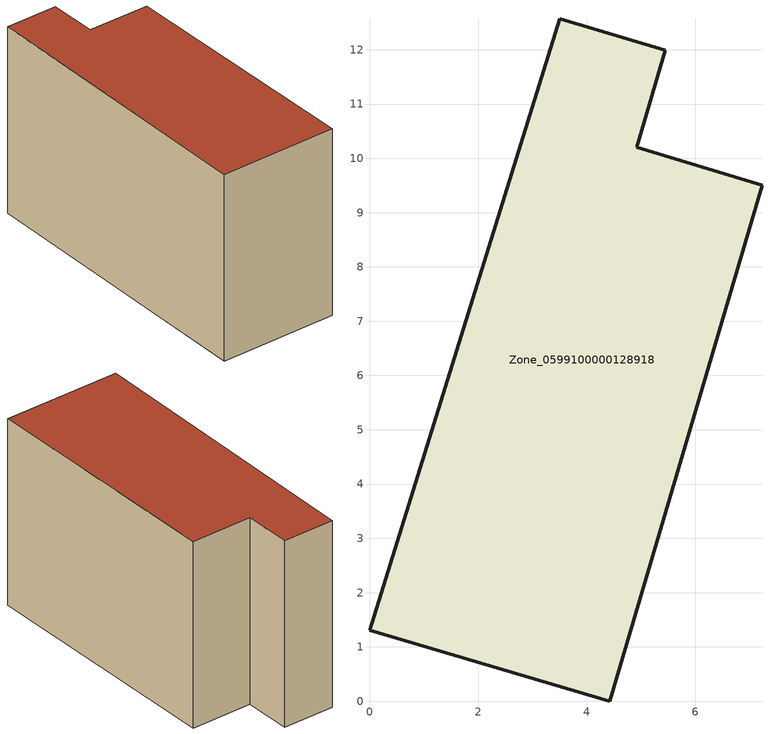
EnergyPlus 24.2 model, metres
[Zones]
Zone_0599100000128918
 floor ground (C_G): 0,1.31 3.5,12.57 5.45,11.99 4.92,10.2 7.23,9.5 4.43,0 z0
 wall outside (C_F): 3.5,12.57 0,1.31 4.43,0 7.23,9.5 4.92,10.2 5.45,11.99 3.5,12.57 z0:7.36
 roof outside (C_R): 0,1.31 4.43,0 7.23,9.5 4.92,10.2 5.45,11.99 3.5,12.57 z7.36
[BUILDING]
Pand.0599100000128918: North Axis=0; Terrain=City; Loads Convergence Tolerance Value=0.04; Temperature Convergence Tolerance Value=0.4; Solar Distribution=FullExterior; Maximum Number of Warmup Days=25; Minimum Number of Warmup Days=1
[Site:Location]
Rotterdam.The.Hague.AP_ZH_NLD Design_Conditions: Latitude=51.96; Longitude=4.45; Time Zone=1; Elevation=-4.5
[SITE:GROUNDTEMPERATURE:BUILDINGSURFACE]
18, 18, 18, 18, 18, 18, 18, 18, 18, 18, 18, 18
[MATERIAL] Thermal Absorptance=0.9; Solar Absorptance=0.7; Visible Absorptance=0.7
Name | Roughness | Thickness | Conductivity | Density | Specific Heat
G.TC.1946 | MediumSmooth | 0.15 | 1 | 540 | 1210
F.TC.1946 | Rough | 0.3 | 0.857143 | 1920 | 840
R.TC.1946 | MediumRough | 0.2 | 0.909091 | 1500 | 1000
[CONSTRUCTION]
C_G: G.TC.1946
C_F: F.TC.1946
C_R: R.TC.1946
[ZONE]
Zone_0599100000128918: Type=1; Multiplier=1; Ceiling Height=Autocalculate; Volume=Autocalculate; Floor Area=autocalculate; Part of Total Floor Area=Yes
[ZONEINFILTRATION:DESIGNFLOWRATE]
Infil_Zone_0599100000128918: Zone or ZoneList or Space or SpaceList=Zone_0599100000128918; Schedule=AlwaysOn; Design Flow Rate Calculation Method=Flow/Area; Flow Rate per Floor Area=0.003; Constant Term Coefficient=1; Temperature Term Coefficient=0; Velocity Term Coefficient=0; Velocity Squared Term Coefficient=0
[HVACTEMPLATE:ZONE:IDEALLOADSAIRSYSTEM]
Zone_0599100000128918: Maximum Heating Supply Air Temperature=50; Minimum Cooling Supply Air Temperature=13; Maximum Heating Supply Air Humidity Ratio=0.0156; Minimum Cooling Supply Air Humidity Ratio=0.0077; Heating Limit=NoLimit; Cooling Limit=NoLimit; Dehumidification Control Type=ConstantSensibleHeatRatio; Cooling Sensible Heat Ratio=0.7; Dehumidification Setpoint=60; Humidification Control Type=None; Humidification Setpoint=30; Outdoor Air Method=None; Outdoor Air Flow Rate per Person=0.00944; Outdoor Air Flow Rate per Zone Floor Area=0; Outdoor Air Flow Rate per Zone=0; Demand Controlled Ventilation Type=None; Outdoor Air Economizer Type=NoEconomizer; Heat Recovery Type=None; Sensible Heat Recovery Effectiveness=0.7; Latent Heat Recovery Effectiveness=0.65
[ZONECONTROL:THERMOSTAT]
ThermostatControl_Zone_0599100000128918: Zone or ZoneList=Zone_0599100000128918; Control Type Schedule=DualSetpointControlType; Control 1=Thermostat_Zone_0599100000128918; Temperature Difference Between Cutout And Setpoint=0
[THERMOSTATSETPOINT:DUALSETPOINT]
Thermostat_Zone_0599100000128918: Heating Setpoint Temperature Schedule=HeatingSetpoint_Zone_0599100000128918; Cooling Setpoint Temperature Schedule=CoolingSetpoint_Zone_0599100000128918
[SCHEDULE:COMPACT]
HeatingSetpoint_Zone_0599100000128918: Through: 12/31, For: AllDays, Until: 24:00, 21
CoolingSetpoint_Zone_0599100000128918: Through: 12/31, For: AllDays, Until: 24:00, 24
DualSetpointControlType: Through: 12/31, For: AllDays, Until: 24:00, 4
AlwaysOn: Through: 12/31, For: AllDays, Until: 24:00, 1
